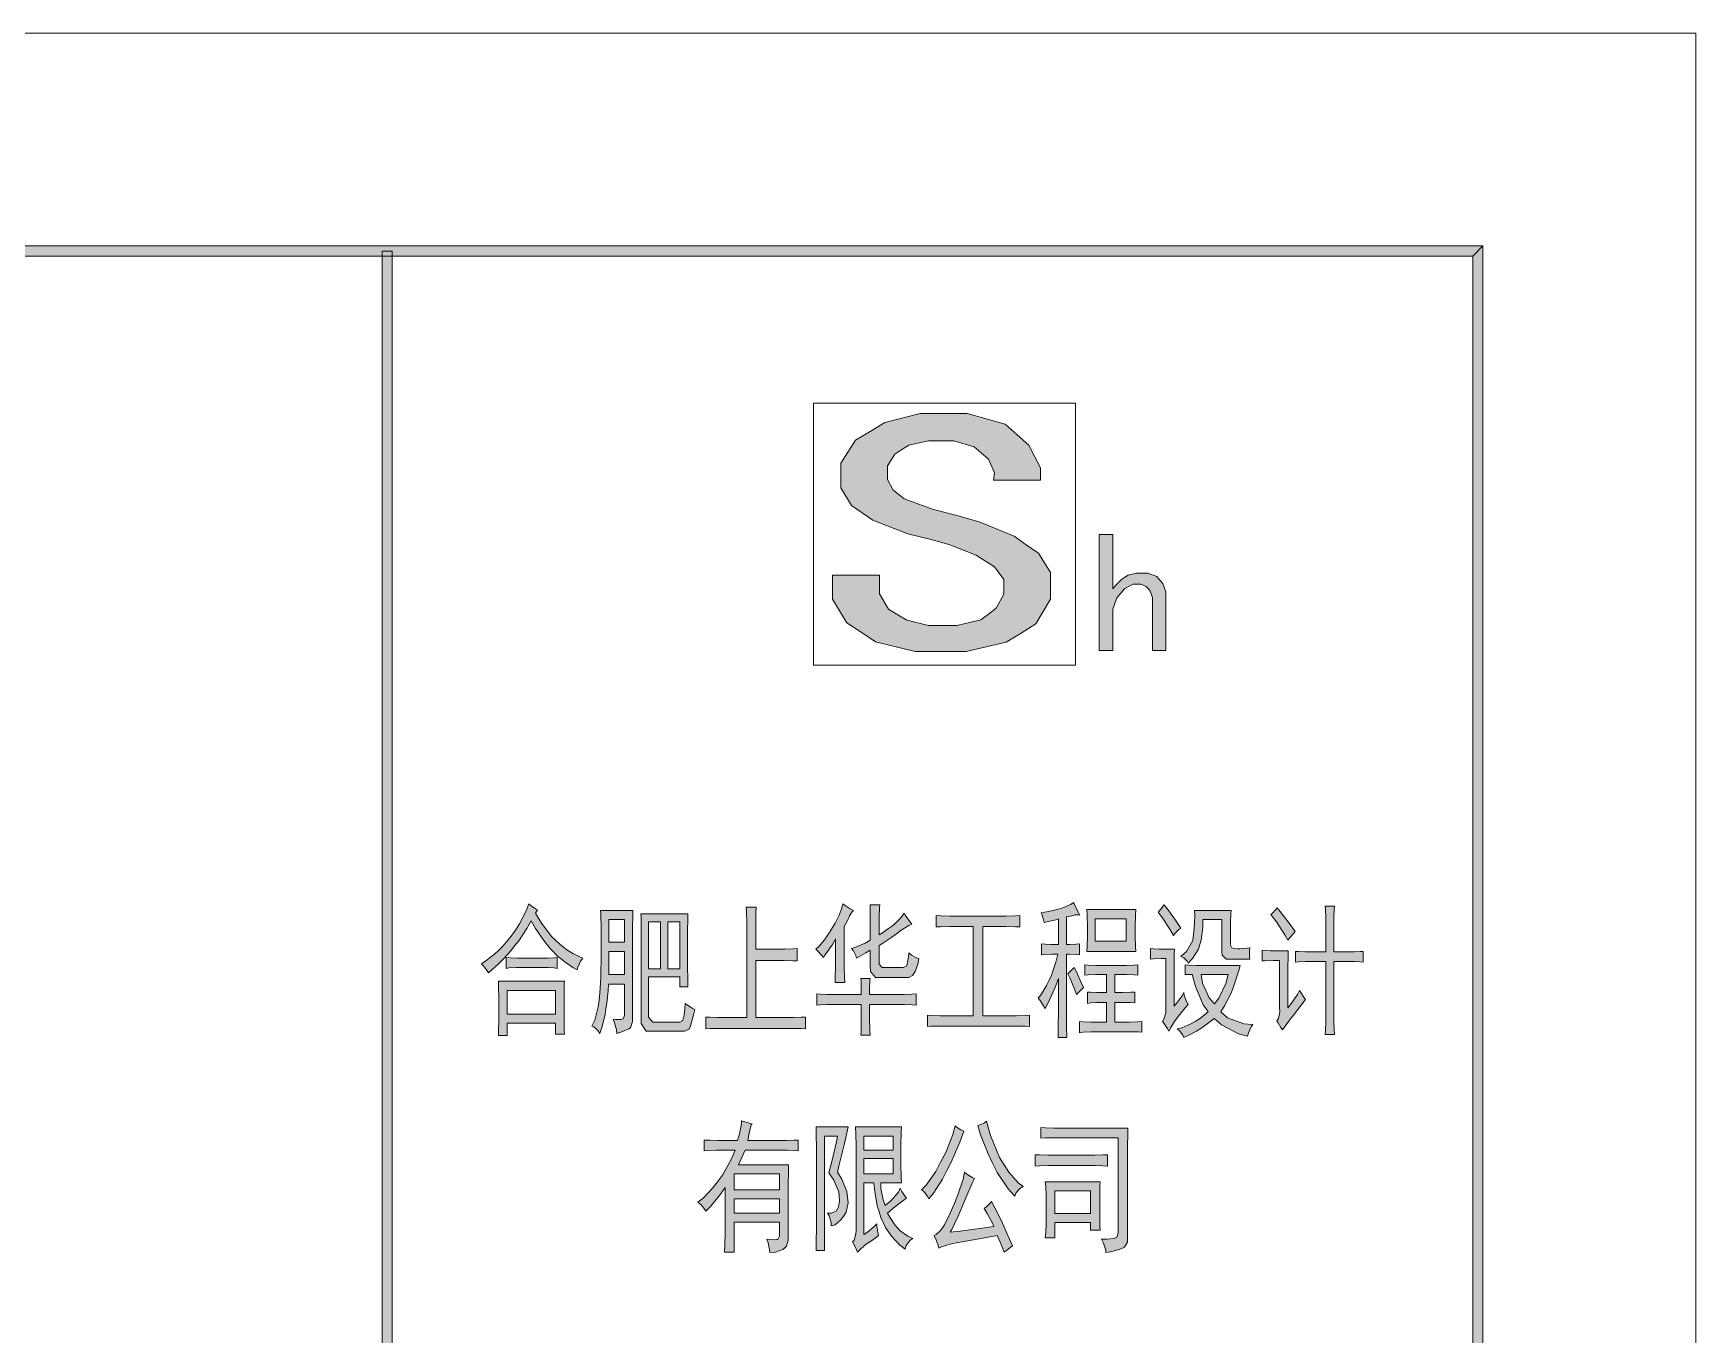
# Model space of a CAD drawing. Header units: millimetres. Extents: x 805 to 6044844, y 120 to 7887884.
# Drawn here: x 6033402 to 6044844, y 7878922 to 7887884 of the extents above; entities that cross this region are included whole.
import ezdxf

# ---------------------------------------------------------------- set-up
doc = ezdxf.new("R2010")
doc.units = ezdxf.units.MM

msp = doc.modelspace()

# ---------------------------------------------------------------- hatches: boundary and pattern name
h = msp.add_hatch(color=0)
h.dxf.hatch_style = 2
h.paths.add_polyline_path([(6043379, 7886420), (6043309, 7886350), (5922490, 7886350), (5922420, 7886420)])
h = msp.add_hatch(color=0)
h.dxf.hatch_style = 2
h.paths.add_polyline_path([(6043379, 7800257), (6043309, 7800327), (6043309, 7886350), (6043379, 7886420)])
h = msp.add_hatch(color=0)
h.dxf.hatch_style = 2
h.paths.add_polyline_path([(6035873, 7800292), (6035803, 7800292), (6035803, 7886384), (6035873, 7886384)])
h = msp.add_hatch(color=0)
h.dxf.hatch_style = 2
h.paths.add_polyline_path([(6040404, 7884095), (6040404, 7883988), (6040303, 7883817), (6040201, 7883754), (6040099, 7883691), (6039822, 7883628), (6039646, 7883628), (6039471, 7883628), (6039198, 7883694), (6039099, 7883759), (6039001, 7883824), (6038903, 7883988), (6038903, 7884086), (6038903, 7884152), (6039226, 7884152), (6039226, 7884095), (6039226, 7884025), (6039289, 7883918), (6039352, 7883880), (6039415, 7883843), (6039563, 7883806), (6039646, 7883806), (6039759, 7883806), (6039924, 7883845), (6039976, 7883885), (6040029, 7883925), (6040082, 7884021), (6040082, 7884077), (6040082, 7884123), (6040018, 7884210), (6039955, 7884250), (6039892, 7884290), (6039710, 7884362), (6039590, 7884395), (6039422, 7884437), (6039180, 7884531), (6039106, 7884582), (6039033, 7884633), (6038959, 7884755), (6038959, 7884825), (6038959, 7884924), (6039061, 7885082), (6039162, 7885143), (6039264, 7885204), (6039506, 7885265), (6039646, 7885265), (6039829, 7885265), (6040092, 7885192), (6040173, 7885120), (6040253, 7885048), (6040334, 7884891), (6040334, 7884807), (6040011, 7884807), (6040018, 7884858), (6039976, 7884952), (6039927, 7884994), (6039878, 7885036), (6039738, 7885078), (6039646, 7885078), (6039563, 7885078), (6039429, 7885048), (6039380, 7885017), (6039331, 7884986), (6039282, 7884905), (6039282, 7884853), (6039282, 7884811), (6039321, 7884739), (6039359, 7884708), (6039397, 7884678), (6039597, 7884605), (6039759, 7884563), (6039913, 7884521), (6040152, 7884421), (6040236, 7884362), (6040320, 7884304), (6040404, 7884171)])
h = msp.add_hatch(color=0)
h.dxf.hatch_style = 2
h.paths.add_polyline_path([(6041198, 7883633), (6041104, 7883633), (6041104, 7883970), (6041104, 7883998), (6041090, 7884042), (6041077, 7884058), (6041062, 7884075), (6041025, 7884091), (6041001, 7884091), (6040971, 7884091), (6040914, 7884060), (6040887, 7884028), (6040860, 7883997), (6040833, 7883918), (6040833, 7883872), (6040833, 7883633), (6040739, 7883633), (6040739, 7884433), (6040833, 7884433), (6040833, 7884058), (6040852, 7884084), (6040893, 7884124), (6040915, 7884138), (6040937, 7884152), (6040994, 7884166), (6041029, 7884166), (6041072, 7884166), (6041135, 7884143), (6041156, 7884119), (6041177, 7884096), (6041198, 7884038), (6041198, 7884003)])
h = msp.add_hatch(color=0)
h.dxf.hatch_style = 2
h.paths.add_polyline_path([(6036858, 7881824), (6036901, 7881756), (6036971, 7881662), (6036998, 7881636), (6037026, 7881611), (6037075, 7881572), (6037098, 7881559), (6037120, 7881545), (6037164, 7881524), (6037185, 7881516), (6037169, 7881494), (6037150, 7881453), (6037145, 7881434), (6037115, 7881451), (6037062, 7881488), (6037037, 7881508), (6037013, 7881527), (6036965, 7881577), (6036940, 7881607), (6036915, 7881638), (6036859, 7881720), (6036828, 7881773), (6036799, 7881720), (6036743, 7881634), (6036715, 7881599), (6036688, 7881566), (6036640, 7881512), (6036620, 7881492), (6036601, 7881473), (6036558, 7881434), (6036534, 7881414), (6036531, 7881422), (6036507, 7881453), (6036486, 7881476), (6036517, 7881496), (6036577, 7881543), (6036606, 7881570), (6036634, 7881598), (6036691, 7881666), (6036720, 7881709), (6036748, 7881751), (6036795, 7881841), (6036813, 7881890), (6036829, 7881876), (6036859, 7881855), (6036873, 7881847)])
h = msp.add_hatch(color=0)
h.paths.add_polyline_path([(6037394, 7881095), (6037414, 7881093), (6037443, 7881093), (6037453, 7881095), (6037463, 7881097), (6037472, 7881120), (6037472, 7881142), (6037472, 7881336), (6037362, 7881336), (6037358, 7881290), (6037349, 7881205), (6037343, 7881167), (6037337, 7881129), (6037317, 7881044), (6037302, 7880997), (6037288, 7881017), (6037261, 7881042), (6037247, 7881048), (6037266, 7881089), (6037289, 7881179), (6037296, 7881227), (6037302, 7881276), (6037308, 7881379), (6037309, 7881434), (6037310, 7881488), (6037311, 7881603), (6037311, 7881664), (6037311, 7881724), (6037309, 7881814), (6037307, 7881843), (6037529, 7881843), (6037528, 7881804), (6037526, 7881728), (6037526, 7881691), (6037526, 7881114), (6037526, 7881079), (6037513, 7881036), (6037500, 7881028), (6037486, 7881021), (6037445, 7881005), (6037419, 7880997), (6037415, 7881021), (6037403, 7881069)])
h.paths.add_polyline_path([(6037472, 7881402), (6037472, 7881562), (6037364, 7881562), (6037364, 7881402)])
h.paths.add_polyline_path([(6037472, 7881625), (6037472, 7881781), (6037364, 7881781), (6037364, 7881625)])
h = msp.add_hatch(color=0)
h.paths.add_polyline_path([(6037907, 7881820), (6037906, 7881802), (6037904, 7881683), (6037904, 7881582), (6037904, 7881481), (6037906, 7881348), (6037907, 7881317), (6037853, 7881317), (6037853, 7881387), (6037637, 7881387), (6037637, 7881142), (6037637, 7881108), (6037666, 7881075), (6037694, 7881075), (6037835, 7881075), (6037852, 7881075), (6037872, 7881087), (6037876, 7881099), (6037880, 7881110), (6037886, 7881163), (6037889, 7881204), (6037904, 7881192), (6037937, 7881171), (6037955, 7881161), (6037944, 7881116), (6037928, 7881057), (6037922, 7881042), (6037916, 7881027), (6037884, 7881013), (6037859, 7881013), (6037655, 7881013), (6037621, 7881013), (6037586, 7881065), (6037586, 7881118), (6037586, 7881707), (6037586, 7881740), (6037585, 7881796), (6037583, 7881820)])
h.paths.add_polyline_path([(6037853, 7881442), (6037853, 7881765), (6037769, 7881765), (6037769, 7881442)])
h.paths.add_polyline_path([(6037718, 7881442), (6037718, 7881765), (6037637, 7881765), (6037637, 7881442)])
h = msp.add_hatch(color=0)
h.dxf.hatch_style = 2
h.paths.add_polyline_path([(6038378, 7881867), (6038376, 7881833), (6038375, 7881771), (6038375, 7881742), (6038375, 7881578), (6038546, 7881578), (6038576, 7881578), (6038632, 7881580), (6038660, 7881582), (6038660, 7881496), (6038630, 7881498), (6038570, 7881500), (6038540, 7881500), (6038375, 7881500), (6038375, 7881106), (6038612, 7881106), (6038634, 7881106), (6038687, 7881108), (6038717, 7881110), (6038717, 7881028), (6038688, 7881031), (6038636, 7881032), (6038612, 7881032), (6038138, 7881032), (6038114, 7881032), (6038060, 7881031), (6038030, 7881028), (6038030, 7881110), (6038059, 7881108), (6038112, 7881106), (6038138, 7881106), (6038312, 7881106), (6038312, 7881738), (6038312, 7881767), (6038310, 7881831), (6038309, 7881867)])
h = msp.add_hatch(color=0)
h.dxf.hatch_style = 2
h.paths.add_polyline_path([(6039047, 7881843), (6039036, 7881831), (6039019, 7881806), (6039014, 7881793), (6039008, 7881779), (6038993, 7881750), (6038983, 7881734), (6038983, 7881481), (6038983, 7881450), (6038985, 7881383), (6038987, 7881348), (6038921, 7881348), (6038922, 7881385), (6038923, 7881451), (6038923, 7881481), (6038923, 7881648), (6038917, 7881635), (6038900, 7881604), (6038887, 7881588), (6038876, 7881571), (6038851, 7881537), (6038840, 7881519), (6038826, 7881537), (6038800, 7881566), (6038789, 7881578), (6038810, 7881598), (6038848, 7881642), (6038865, 7881668), (6038883, 7881693), (6038910, 7881737), (6038921, 7881756), (6038931, 7881774), (6038949, 7881811), (6038955, 7881830), (6038962, 7881848), (6038972, 7881878), (6038974, 7881890), (6038989, 7881878), (6039025, 7881855)])
h = msp.add_hatch(color=0)
h.dxf.hatch_style = 2
h.paths.add_polyline_path([(6039229, 7881882), (6039227, 7881859), (6039223, 7881802), (6039223, 7881769), (6039223, 7881676), (6039246, 7881689), (6039289, 7881719), (6039309, 7881734), (6039329, 7881750), (6039374, 7881794), (6039397, 7881824), (6039406, 7881808), (6039432, 7881771), (6039448, 7881750), (6039429, 7881740), (6039376, 7881707), (6039344, 7881683), (6039310, 7881660), (6039250, 7881619), (6039223, 7881602), (6039223, 7881500), (6039223, 7881475), (6039244, 7881450), (6039265, 7881450), (6039370, 7881450), (6039390, 7881450), (6039412, 7881461), (6039416, 7881473), (6039418, 7881485), (6039425, 7881524), (6039427, 7881551), (6039446, 7881537), (6039480, 7881518), (6039497, 7881512), (6039489, 7881475), (6039472, 7881424), (6039463, 7881410), (6039454, 7881397), (6039429, 7881383), (6039412, 7881383), (6039229, 7881383), (6039198, 7881383), (6039165, 7881424), (6039163, 7881465), (6039163, 7881570), (6039132, 7881551), (6039084, 7881524), (6039068, 7881516), (6039063, 7881533), (6039047, 7881566), (6039034, 7881582), (6039063, 7881590), (6039127, 7881619), (6039163, 7881640), (6039163, 7881761), (6039163, 7881799), (6039162, 7881859), (6039161, 7881882)])
h = msp.add_hatch(color=0)
h.dxf.hatch_style = 2
h.paths.add_polyline_path([(6040339, 7881827), (6040364, 7881831), (6040422, 7881844), (6040455, 7881853), (6040487, 7881862), (6040541, 7881884), (6040564, 7881898), (6040574, 7881873), (6040595, 7881830), (6040606, 7881812), (6040595, 7881814), (6040574, 7881813), (6040562, 7881810), (6040551, 7881807), (6040526, 7881802), (6040513, 7881800), (6040513, 7881609), (6040534, 7881609), (6040579, 7881611), (6040603, 7881613), (6040603, 7881539), (6040579, 7881541), (6040534, 7881543), (6040513, 7881543), (6040513, 7881200), (6040513, 7881157), (6040514, 7881042), (6040516, 7880970), (6040456, 7880970), (6040457, 7881042), (6040459, 7881155), (6040459, 7881196), (6040459, 7881376), (6040438, 7881321), (6040391, 7881217), (6040366, 7881169), (6040355, 7881188), (6040332, 7881223), (6040318, 7881239), (6040339, 7881266), (6040376, 7881328), (6040393, 7881364), (6040409, 7881399), (6040439, 7881488), (6040453, 7881543), (6040415, 7881543), (6040360, 7881541), (6040342, 7881539), (6040342, 7881613), (6040368, 7881611), (6040405, 7881609), (6040417, 7881609), (6040459, 7881609), (6040459, 7881785), (6040439, 7881779), (6040390, 7881767), (6040360, 7881761), (6040355, 7881779), (6040345, 7881812)])
h = msp.add_hatch(color=0)
h.paths.add_polyline_path([(6040990, 7881851), (6040988, 7881808), (6040986, 7881730), (6040986, 7881695), (6040986, 7881662), (6040988, 7881596), (6040990, 7881562), (6040654, 7881562), (6040655, 7881599), (6040657, 7881670), (6040657, 7881703), (6040657, 7881736), (6040655, 7881810), (6040654, 7881851)])
h.paths.add_polyline_path([(6040924, 7881633), (6040924, 7881785), (6040711, 7881785), (6040711, 7881633)])
h = msp.add_hatch(color=0)
h.dxf.hatch_style = 2
h.paths.add_polyline_path([(6041182, 7881882), (6041205, 7881857), (6041264, 7881777), (6041299, 7881722), (6041286, 7881713), (6041262, 7881687), (6041250, 7881672), (6041225, 7881716), (6041171, 7881796), (6041143, 7881831), (6041152, 7881839), (6041171, 7881865)])
h = msp.add_hatch(color=0)
h.dxf.hatch_style = 2
h.paths.add_polyline_path([(6041637, 7881508), (6041612, 7881508), (6041585, 7881535), (6041583, 7881562), (6041583, 7881781), (6041451, 7881781), (6041451, 7881726), (6041441, 7881640), (6041432, 7881609), (6041422, 7881578), (6041381, 7881514), (6041350, 7881481), (6041343, 7881494), (6041320, 7881518), (6041301, 7881527), (6041339, 7881561), (6041382, 7881636), (6041387, 7881679), (6041392, 7881722), (6041396, 7881804), (6041394, 7881843), (6041646, 7881843), (6041645, 7881820), (6041643, 7881761), (6041643, 7881726), (6041643, 7881621), (6041643, 7881605), (6041651, 7881587), (6041660, 7881584), (6041668, 7881581), (6041691, 7881579), (6041706, 7881580), (6041721, 7881581), (6041756, 7881584), (6041775, 7881586), (6041772, 7881566), (6041772, 7881527), (6041775, 7881508)])
h = msp.add_hatch(color=0)
h.dxf.hatch_style = 2
h.paths.add_polyline_path([(6041964, 7881862), (6041984, 7881837), (6042045, 7881756), (6042087, 7881699), (6042074, 7881683), (6042048, 7881654), (6042036, 7881640), (6042017, 7881677), (6041958, 7881765), (6041919, 7881816), (6041930, 7881825), (6041952, 7881849)])
h = msp.add_hatch(color=0)
h.dxf.hatch_style = 2
h.paths.add_polyline_path([(6042297, 7881559), (6042297, 7881753), (6042297, 7881793), (6042295, 7881853), (6042294, 7881874), (6042357, 7881874), (6042355, 7881849), (6042354, 7881804), (6042354, 7881785), (6042354, 7881559), (6042477, 7881559), (6042495, 7881559), (6042534, 7881561), (6042555, 7881562), (6042555, 7881488), (6042533, 7881490), (6042495, 7881492), (6042480, 7881492), (6042354, 7881492), (6042354, 7881102), (6042354, 7881079), (6042355, 7881022), (6042357, 7880989), (6042294, 7880989), (6042295, 7881022), (6042297, 7881077), (6042297, 7881099), (6042297, 7881492), (6042180, 7881492), (6042157, 7881492), (6042112, 7881490), (6042090, 7881488), (6042090, 7881562), (6042112, 7881561), (6042155, 7881559), (6042174, 7881559)])
h = msp.add_hatch(color=0)
h.dxf.hatch_style = 2
h.paths.add_polyline_path([(6040060, 7881804), (6040096, 7881804), (6040162, 7881806), (6040192, 7881808), (6040192, 7881730), (6040162, 7881732), (6040096, 7881734), (6040060, 7881734), (6039937, 7881734), (6039937, 7881118), (6040132, 7881118), (6040166, 7881118), (6040230, 7881120), (6040258, 7881122), (6040258, 7881044), (6040230, 7881046), (6040168, 7881048), (6040135, 7881048), (6039670, 7881048), (6039637, 7881048), (6039580, 7881046), (6039556, 7881044), (6039556, 7881122), (6039582, 7881120), (6039640, 7881118), (6039673, 7881118), (6039871, 7881118), (6039871, 7881734), (6039751, 7881734), (6039712, 7881734), (6039645, 7881732), (6039616, 7881730), (6039616, 7881808), (6039645, 7881806), (6039712, 7881804), (6039751, 7881804)])
h = msp.add_hatch(color=0)
h.dxf.hatch_style = 2
h.paths.add_polyline_path([(6036924, 7881516), (6036948, 7881516), (6036990, 7881518), (6037007, 7881519), (6037007, 7881445), (6036988, 7881448), (6036947, 7881450), (6036926, 7881450), (6036758, 7881450), (6036727, 7881450), (6036676, 7881448), (6036657, 7881445), (6036657, 7881519), (6036685, 7881518), (6036736, 7881516), (6036758, 7881516)])
h = msp.add_hatch(color=0)
h.dxf.hatch_style = 2
h.paths.add_polyline_path([(6041256, 7881578), (6041255, 7881543), (6041254, 7881465), (6041254, 7881422), (6041254, 7881185), (6041273, 7881208), (6041306, 7881254), (6041320, 7881278), (6041324, 7881259), (6041339, 7881217), (6041350, 7881196), (6041330, 7881173), (6041294, 7881128), (6041277, 7881106), (6041261, 7881085), (6041231, 7881038), (6041218, 7881013), (6041207, 7881034), (6041184, 7881068), (6041173, 7881079), (6041184, 7881095), (6041197, 7881139), (6041197, 7881169), (6041197, 7881512), (6041165, 7881512), (6041112, 7881510), (6041092, 7881508), (6041092, 7881582), (6041111, 7881580), (6041152, 7881578), (6041173, 7881578)])
h = msp.add_hatch(color=0)
h.dxf.hatch_style = 2
h.paths.add_polyline_path([(6042039, 7881566), (6042038, 7881529), (6042036, 7881451), (6042036, 7881410), (6042036, 7881173), (6042061, 7881206), (6042102, 7881266), (6042117, 7881293), (6042126, 7881278), (6042147, 7881247), (6042159, 7881231), (6042075, 7881122), (6042055, 7881097), (6042018, 7881046), (6042000, 7881021), (6041989, 7881038), (6041970, 7881069), (6041961, 7881083), (6041972, 7881099), (6041981, 7881145), (6041979, 7881176), (6041979, 7881500), (6041938, 7881500), (6041879, 7881498), (6041859, 7881496), (6041859, 7881570), (6041883, 7881568), (6041916, 7881566), (6041925, 7881566)])
h = msp.add_hatch(color=0)
h.dxf.hatch_style = 2
h.paths.add_polyline_path([(6039100, 7881266), (6039100, 7881299), (6039099, 7881354), (6039098, 7881376), (6039161, 7881376), (6039159, 7881358), (6039157, 7881303), (6039157, 7881266), (6039374, 7881266), (6039396, 7881266), (6039448, 7881268), (6039478, 7881270), (6039478, 7881192), (6039450, 7881194), (6039399, 7881196), (6039376, 7881196), (6039157, 7881196), (6039157, 7881116), (6039159, 7881011), (6039161, 7880985), (6039098, 7880985), (6039099, 7881013), (6039100, 7881118), (6039100, 7881196), (6038882, 7881196), (6038862, 7881196), (6038819, 7881194), (6038795, 7881192), (6038795, 7881270), (6038819, 7881268), (6038864, 7881266), (6038885, 7881266)])
h = msp.add_hatch(color=0)
h.dxf.hatch_style = 2
h.paths.add_polyline_path([(6040567, 7881450), (6040582, 7881420), (6040613, 7881352), (6040630, 7881313), (6040621, 7881305), (6040597, 7881282), (6040582, 7881266), (6040567, 7881309), (6040537, 7881379), (6040522, 7881407), (6040531, 7881416), (6040553, 7881438)])
h = msp.add_hatch(color=0)
h.dxf.hatch_style = 2
h.paths.add_polyline_path([(6040903, 7881465), (6040927, 7881465), (6040978, 7881467), (6041005, 7881469), (6041005, 7881399), (6040978, 7881401), (6040927, 7881402), (6040903, 7881402), (6040846, 7881402), (6040846, 7881278), (6040878, 7881278), (6040901, 7881278), (6040954, 7881280), (6040984, 7881282), (6040984, 7881208), (6040954, 7881210), (6040906, 7881211), (6040888, 7881211), (6040846, 7881211), (6040846, 7881075), (6040918, 7881075), (6040945, 7881075), (6041001, 7881077), (6041031, 7881079), (6041031, 7881005), (6041008, 7881007), (6040950, 7881009), (6040918, 7881009), (6040717, 7881009), (6040684, 7881009), (6040627, 7881005), (6040603, 7881001), (6040603, 7881079), (6040627, 7881077), (6040684, 7881075), (6040717, 7881075), (6040789, 7881075), (6040789, 7881211), (6040746, 7881211), (6040723, 7881211), (6040678, 7881208), (6040657, 7881204), (6040657, 7881282), (6040678, 7881280), (6040723, 7881278), (6040746, 7881278), (6040789, 7881278), (6040789, 7881402), (6040741, 7881402), (6040714, 7881402), (6040663, 7881401), (6040639, 7881399), (6040639, 7881469), (6040663, 7881467), (6040714, 7881465), (6040741, 7881465)])
h = msp.add_hatch(color=0)
h.paths.add_polyline_path([(6041331, 7881469), (6041356, 7881467), (6041409, 7881465), (6041439, 7881465), (6041709, 7881465), (6041700, 7881430), (6041675, 7881353), (6041660, 7881311), (6041644, 7881269), (6041601, 7881186), (6041575, 7881145), (6041622, 7881105), (6041733, 7881062), (6041796, 7881059), (6041784, 7881042), (6041766, 7881001), (6041760, 7880978), (6041696, 7880995), (6041580, 7881056), (6041529, 7881099), (6041510, 7881083), (6041463, 7881049), (6041437, 7881031), (6041409, 7881012), (6041351, 7880982), (6041320, 7880970), (6041313, 7880985), (6041291, 7881015), (6041275, 7881028), (6041307, 7881036), (6041370, 7881062), (6041399, 7881079), (6041428, 7881097), (6041473, 7881132), (6041488, 7881149), (6041454, 7881194), (6041400, 7881321), (6041379, 7881402), (6041331, 7881402)])
h.paths.add_polyline_path([(6041532, 7881200), (6041562, 7881239), (6041609, 7881340), (6041626, 7881402), (6041439, 7881402), (6041450, 7881342), (6041496, 7881241)])
h = msp.add_hatch(color=0)
h.paths.add_polyline_path([(6037058, 7881356), (6037057, 7881336), (6037056, 7881247), (6037056, 7881176), (6037056, 7881106), (6037057, 7881015), (6037058, 7880993), (6036996, 7880993), (6036996, 7881068), (6036663, 7881068), (6036663, 7880982), (6036603, 7880982), (6036604, 7881005), (6036606, 7881095), (6036606, 7881161), (6036606, 7881229), (6036604, 7881327), (6036603, 7881356)])
h.paths.add_polyline_path([(6036996, 7881130), (6036996, 7881293), (6036663, 7881293), (6036663, 7881130)])
h = msp.add_hatch(color=0)
h.paths.add_polyline_path([(6037977, 7879834), (6038012, 7879862), (6038079, 7879933), (6038112, 7879976), (6038145, 7880020), (6038205, 7880129), (6038232, 7880193), (6038124, 7880193), (6038103, 7880193), (6038051, 7880191), (6038019, 7880189), (6038019, 7880263), (6038058, 7880261), (6038117, 7880259), (6038136, 7880259), (6038250, 7880259), (6038262, 7880306), (6038276, 7880374), (6038277, 7880396), (6038299, 7880388), (6038335, 7880376), (6038349, 7880373), (6038344, 7880367), (6038329, 7880310), (6038319, 7880259), (6038562, 7880259), (6038587, 7880259), (6038640, 7880261), (6038667, 7880263), (6038667, 7880189), (6038640, 7880191), (6038592, 7880193), (6038571, 7880193), (6038301, 7880193), (6038291, 7880168), (6038268, 7880117), (6038256, 7880092), (6038601, 7880092), (6038599, 7880043), (6038598, 7879955), (6038598, 7879916), (6038598, 7879600), (6038598, 7879573), (6038586, 7879533), (6038574, 7879521), (6038562, 7879508), (6038511, 7879491), (6038472, 7879488), (6038470, 7879509), (6038460, 7879556), (6038451, 7879581), (6038473, 7879577), (6038506, 7879575), (6038517, 7879577), (6038527, 7879579), (6038538, 7879600), (6038538, 7879620), (6038538, 7879698), (6038226, 7879698), (6038226, 7879491), (6038160, 7879491), (6038161, 7879540), (6038163, 7879624), (6038163, 7879659), (6038163, 7879936), (6038132, 7879889), (6038066, 7879807), (6038031, 7879772), (6038025, 7879785), (6037998, 7879817)])
h.paths.add_polyline_path([(6038538, 7879920), (6038538, 7880029), (6038226, 7880029), (6038226, 7879920)])
h.paths.add_polyline_path([(6038538, 7879760), (6038538, 7879858), (6038226, 7879858), (6038226, 7879760)])
h = msp.add_hatch(color=0)
h.dxf.hatch_style = 2
h.paths.add_polyline_path([(6039011, 7880353), (6038985, 7880238), (6038947, 7880082), (6038937, 7880041), (6038967, 7879994), (6039001, 7879908), (6039005, 7879870), (6039010, 7879831), (6038997, 7879766), (6038980, 7879741), (6038963, 7879716), (6038920, 7879680), (6038894, 7879671), (6038893, 7879696), (6038880, 7879741), (6038868, 7879760), (6038894, 7879760), (6038929, 7879774), (6038937, 7879788), (6038944, 7879802), (6038950, 7879845), (6038949, 7879876), (6038947, 7879906), (6038911, 7879987), (6038877, 7880037), (6038901, 7880125), (6038930, 7880251), (6038937, 7880290), (6038847, 7880290), (6038847, 7879503), (6038790, 7879503), (6038791, 7879558), (6038792, 7879665), (6038792, 7879717), (6038792, 7880173), (6038792, 7880209), (6038791, 7880298), (6038790, 7880353)])
h = msp.add_hatch(color=0)
h.paths.add_polyline_path([(6039377, 7880353), (6039376, 7880318), (6039374, 7880220), (6039374, 7880158), (6039374, 7880098), (6039376, 7880002), (6039377, 7879967), (6039236, 7879967), (6039236, 7879930), (6039251, 7879852), (6039266, 7879811), (6039305, 7879844), (6039356, 7879905), (6039368, 7879932), (6039381, 7879908), (6039403, 7879873), (6039413, 7879862), (6039387, 7879844), (6039321, 7879793), (6039281, 7879760), (6039298, 7879731), (6039332, 7879680), (6039351, 7879659), (6039368, 7879637), (6039421, 7879600), (6039455, 7879585), (6039438, 7879573), (6039410, 7879536), (6039402, 7879511), (6039366, 7879540), (6039309, 7879600), (6039289, 7879630), (6039268, 7879660), (6039236, 7879730), (6039223, 7879770), (6039210, 7879810), (6039193, 7879908), (6039188, 7879967), (6039119, 7879967), (6039119, 7879612), (6039143, 7879628), (6039187, 7879665), (6039207, 7879686), (6039208, 7879669), (6039214, 7879628), (6039219, 7879605), (6039205, 7879595), (6039170, 7879569), (6039148, 7879554), (6039126, 7879538), (6039090, 7879507), (6039075, 7879491), (6039069, 7879507), (6039052, 7879542), (6039041, 7879562), (6039051, 7879573), (6039062, 7879608), (6039066, 7879632), (6039066, 7880181), (6039066, 7880220), (6039064, 7880306), (6039062, 7880353)])
h.paths.add_polyline_path([(6039321, 7880029), (6039321, 7880135), (6039119, 7880135), (6039119, 7880029)])
h.paths.add_polyline_path([(6039321, 7880193), (6039321, 7880290), (6039119, 7880290), (6039119, 7880193)])
h = msp.add_hatch(color=0)
h.dxf.hatch_style = 2
h.paths.add_polyline_path([(6039806, 7880325), (6039778, 7880248), (6039719, 7880111), (6039689, 7880053), (6039659, 7879994), (6039598, 7879897), (6039566, 7879858), (6039555, 7879879), (6039529, 7879910), (6039515, 7879920), (6039547, 7879951), (6039613, 7880047), (6039647, 7880111), (6039682, 7880176), (6039731, 7880300), (6039746, 7880361), (6039757, 7880351), (6039787, 7880333)])
h = msp.add_hatch(color=0)
h.dxf.hatch_style = 2
h.paths.add_polyline_path([(6039962, 7880392), (6039991, 7880293), (6040051, 7880142), (6040084, 7880092), (6040116, 7880041), (6040181, 7879967), (6040214, 7879944), (6040193, 7879930), (6040165, 7879897), (6040157, 7879877), (6040112, 7879926), (6040035, 7880039), (6040004, 7880103), (6039973, 7880168), (6039922, 7880298), (6039902, 7880364), (6039918, 7880368), (6039948, 7880382)])
h = msp.add_hatch(color=0)
h.dxf.hatch_style = 2
h.paths.add_polyline_path([(6040936, 7880345), (6040935, 7880302), (6040934, 7880226), (6040934, 7880193), (6040934, 7879585), (6040932, 7879559), (6040912, 7879526), (6040893, 7879517), (6040874, 7879508), (6040819, 7879493), (6040784, 7879488), (6040784, 7879505), (6040768, 7879552), (6040754, 7879581), (6040793, 7879581), (6040841, 7879585), (6040850, 7879589), (6040859, 7879593), (6040868, 7879622), (6040868, 7879647), (6040868, 7880279), (6040454, 7880279), (6040427, 7880279), (6040369, 7880277), (6040337, 7880275), (6040337, 7880349), (6040369, 7880347), (6040426, 7880345), (6040451, 7880345)])
h = msp.add_hatch(color=0)
h.dxf.hatch_style = 2
h.paths.add_polyline_path([(6040691, 7880158), (6040710, 7880158), (6040763, 7880160), (6040796, 7880162), (6040796, 7880084), (6040764, 7880086), (6040713, 7880088), (6040694, 7880088), (6040415, 7880088), (6040386, 7880088), (6040328, 7880086), (6040298, 7880084), (6040298, 7880162), (6040328, 7880160), (6040386, 7880158), (6040415, 7880158)])
h = msp.add_hatch(color=0)
h.dxf.hatch_style = 2
h.paths.add_polyline_path([(6040013, 7879667), (6040001, 7879694), (6039968, 7879756), (6039947, 7879791), (6039962, 7879803), (6039988, 7879827), (6039998, 7879839), (6040020, 7879796), (6040063, 7879711), (6040082, 7879669), (6040101, 7879627), (6040131, 7879559), (6040142, 7879534), (6040126, 7879522), (6040097, 7879501), (6040085, 7879491), (6040076, 7879515), (6040052, 7879571), (6040037, 7879605), (6039937, 7879587), (6039795, 7879562), (6039754, 7879554), (6039712, 7879546), (6039653, 7879528), (6039635, 7879519), (6039631, 7879538), (6039614, 7879581), (6039602, 7879605), (6039617, 7879612), (6039646, 7879639), (6039659, 7879659), (6039673, 7879679), (6039712, 7879760), (6039739, 7879822), (6039765, 7879885), (6039802, 7879994), (6039812, 7880041), (6039835, 7880024), (6039869, 7880002), (6039881, 7879998), (6039865, 7879965), (6039820, 7879865), (6039793, 7879799), (6039765, 7879733), (6039725, 7879647), (6039713, 7879628), (6039782, 7879636), (6039932, 7879655)])
h = msp.add_hatch(color=0)
h.paths.add_polyline_path([(6040745, 7879975), (6040743, 7879947), (6040742, 7879889), (6040742, 7879858), (6040742, 7879772), (6040742, 7879741), (6040743, 7879676), (6040745, 7879643), (6040679, 7879643), (6040679, 7879694), (6040433, 7879694), (6040433, 7879589), (6040367, 7879589), (6040370, 7879624), (6040373, 7879686), (6040373, 7879714), (6040373, 7879858), (6040373, 7879883), (6040370, 7879942), (6040367, 7879975)])
h.paths.add_polyline_path([(6040679, 7879756), (6040679, 7879913), (6040433, 7879913), (6040433, 7879756)])

# ---------------------------------------------------------------- linework, layer by layer
at = {"color": 0, "lineweight": 0}
for points in [[(5918705, 7798792), (5918705, 7887884), (6044844, 7887884), (6044844, 7798792)], [(6043379, 7886420), (6043309, 7886350), (5922490, 7886350), (5922420, 7886420)], [(6043379, 7800257), (6043309, 7800327), (6043309, 7886350), (6043379, 7886420)], [(6035873, 7800292), (6035803, 7800292), (6035803, 7886384), (6035873, 7886384)], [(6038772, 7885336), (6040576, 7885336), (6040576, 7883532), (6038772, 7883532)], [(6040404, 7884095), (6040404, 7883988), (6040303, 7883817), (6040201, 7883754), (6040099, 7883691), (6039822, 7883628), (6039646, 7883628), (6039471, 7883628), (6039198, 7883694), (6039099, 7883759), (6039001, 7883824), (6038903, 7883988), (6038903, 7884086), (6038903, 7884152), (6039226, 7884152), (6039226, 7884095), (6039226, 7884025), (6039289, 7883918), (6039352, 7883880), (6039415, 7883843), (6039563, 7883806), (6039646, 7883806), (6039759, 7883806), (6039924, 7883845), (6039976, 7883885), (6040029, 7883925), (6040082, 7884021), (6040082, 7884077), (6040082, 7884123), (6040018, 7884210), (6039955, 7884250), (6039892, 7884290), (6039710, 7884362), (6039590, 7884395), (6039422, 7884437), (6039180, 7884531), (6039106, 7884582), (6039033, 7884633), (6038959, 7884755), (6038959, 7884825), (6038959, 7884924), (6039061, 7885082), (6039162, 7885143), (6039264, 7885204), (6039506, 7885265), (6039646, 7885265), (6039829, 7885265), (6040092, 7885192), (6040173, 7885120), (6040253, 7885048), (6040334, 7884891), (6040334, 7884807), (6040011, 7884807), (6040018, 7884858), (6039976, 7884952), (6039927, 7884994), (6039878, 7885036), (6039738, 7885078), (6039646, 7885078), (6039563, 7885078), (6039429, 7885048), (6039380, 7885017), (6039331, 7884986), (6039282, 7884905), (6039282, 7884853), (6039282, 7884811), (6039321, 7884739), (6039359, 7884708), (6039397, 7884678), (6039597, 7884605), (6039759, 7884563), (6039913, 7884521), (6040152, 7884421), (6040236, 7884362), (6040320, 7884304), (6040404, 7884171)], [(6041198, 7883633), (6041104, 7883633), (6041104, 7883970), (6041104, 7883998), (6041090, 7884042), (6041077, 7884058), (6041062, 7884075), (6041025, 7884091), (6041001, 7884091), (6040971, 7884091), (6040914, 7884060), (6040887, 7884028), (6040860, 7883997), (6040833, 7883918), (6040833, 7883872), (6040833, 7883633), (6040739, 7883633), (6040739, 7884433), (6040833, 7884433), (6040833, 7884058), (6040852, 7884084), (6040893, 7884124), (6040915, 7884138), (6040937, 7884152), (6040994, 7884166), (6041029, 7884166), (6041072, 7884166), (6041135, 7884143), (6041156, 7884119), (6041177, 7884096), (6041198, 7884038), (6041198, 7884003)], [(6036858, 7881824), (6036901, 7881756), (6036971, 7881662), (6036998, 7881636), (6037026, 7881611), (6037075, 7881572), (6037098, 7881559), (6037120, 7881545), (6037164, 7881524), (6037185, 7881516), (6037169, 7881494), (6037150, 7881453), (6037145, 7881434), (6037115, 7881451), (6037062, 7881488), (6037037, 7881508), (6037013, 7881527), (6036965, 7881577), (6036940, 7881607), (6036915, 7881638), (6036859, 7881720), (6036828, 7881773), (6036799, 7881720), (6036743, 7881634), (6036715, 7881599), (6036688, 7881566), (6036640, 7881512), (6036620, 7881492), (6036601, 7881473), (6036558, 7881434), (6036534, 7881414), (6036531, 7881422), (6036507, 7881453), (6036486, 7881476), (6036517, 7881496), (6036577, 7881543), (6036606, 7881570), (6036634, 7881598), (6036691, 7881666), (6036720, 7881709), (6036748, 7881751), (6036795, 7881841), (6036813, 7881890), (6036829, 7881876), (6036859, 7881855), (6036873, 7881847)], [(6037394, 7881095), (6037414, 7881093), (6037443, 7881093), (6037453, 7881095), (6037463, 7881097), (6037472, 7881120), (6037472, 7881142), (6037472, 7881336), (6037362, 7881336), (6037358, 7881290), (6037349, 7881205), (6037343, 7881167), (6037337, 7881129), (6037317, 7881044), (6037302, 7880997), (6037288, 7881017), (6037261, 7881042), (6037247, 7881048), (6037266, 7881089), (6037289, 7881179), (6037296, 7881227), (6037302, 7881276), (6037308, 7881379), (6037309, 7881434), (6037310, 7881488), (6037311, 7881603), (6037311, 7881664), (6037311, 7881724), (6037309, 7881814), (6037307, 7881843), (6037529, 7881843), (6037528, 7881804), (6037526, 7881728), (6037526, 7881691), (6037526, 7881114), (6037526, 7881079), (6037513, 7881036), (6037500, 7881028), (6037486, 7881021), (6037445, 7881005), (6037419, 7880997), (6037415, 7881021), (6037403, 7881069)], [(6037907, 7881820), (6037906, 7881802), (6037904, 7881683), (6037904, 7881582), (6037904, 7881481), (6037906, 7881348), (6037907, 7881317), (6037853, 7881317), (6037853, 7881387), (6037637, 7881387), (6037637, 7881142), (6037637, 7881108), (6037666, 7881075), (6037694, 7881075), (6037835, 7881075), (6037852, 7881075), (6037872, 7881087), (6037876, 7881099), (6037880, 7881110), (6037886, 7881163), (6037889, 7881204), (6037904, 7881192), (6037937, 7881171), (6037955, 7881161), (6037944, 7881116), (6037928, 7881057), (6037922, 7881042), (6037916, 7881027), (6037884, 7881013), (6037859, 7881013), (6037655, 7881013), (6037621, 7881013), (6037586, 7881065), (6037586, 7881118), (6037586, 7881707), (6037586, 7881740), (6037585, 7881796), (6037583, 7881820)], [(6038378, 7881867), (6038376, 7881833), (6038375, 7881771), (6038375, 7881742), (6038375, 7881578), (6038546, 7881578), (6038576, 7881578), (6038632, 7881580), (6038660, 7881582), (6038660, 7881496), (6038630, 7881498), (6038570, 7881500), (6038540, 7881500), (6038375, 7881500), (6038375, 7881106), (6038612, 7881106), (6038634, 7881106), (6038687, 7881108), (6038717, 7881110), (6038717, 7881028), (6038688, 7881031), (6038636, 7881032), (6038612, 7881032), (6038138, 7881032), (6038114, 7881032), (6038060, 7881031), (6038030, 7881028), (6038030, 7881110), (6038059, 7881108), (6038112, 7881106), (6038138, 7881106), (6038312, 7881106), (6038312, 7881738), (6038312, 7881767), (6038310, 7881831), (6038309, 7881867)], [(6039047, 7881843), (6039036, 7881831), (6039019, 7881806), (6039014, 7881793), (6039008, 7881779), (6038993, 7881750), (6038983, 7881734), (6038983, 7881481), (6038983, 7881450), (6038985, 7881383), (6038987, 7881348), (6038921, 7881348), (6038922, 7881385), (6038923, 7881451), (6038923, 7881481), (6038923, 7881648), (6038917, 7881635), (6038900, 7881604), (6038887, 7881588), (6038876, 7881571), (6038851, 7881537), (6038840, 7881519), (6038826, 7881537), (6038800, 7881566), (6038789, 7881578), (6038810, 7881598), (6038848, 7881642), (6038865, 7881668), (6038883, 7881693), (6038910, 7881737), (6038921, 7881756), (6038931, 7881774), (6038949, 7881811), (6038955, 7881830), (6038962, 7881848), (6038972, 7881878), (6038974, 7881890), (6038989, 7881878), (6039025, 7881855)], [(6039229, 7881882), (6039227, 7881859), (6039223, 7881802), (6039223, 7881769), (6039223, 7881676), (6039246, 7881689), (6039289, 7881719), (6039309, 7881734), (6039329, 7881750), (6039374, 7881794), (6039397, 7881824), (6039406, 7881808), (6039432, 7881771), (6039448, 7881750), (6039429, 7881740), (6039376, 7881707), (6039344, 7881683), (6039310, 7881660), (6039250, 7881619), (6039223, 7881602), (6039223, 7881500), (6039223, 7881475), (6039244, 7881450), (6039265, 7881450), (6039370, 7881450), (6039390, 7881450), (6039412, 7881461), (6039416, 7881473), (6039418, 7881485), (6039425, 7881524), (6039427, 7881551), (6039446, 7881537), (6039480, 7881518), (6039497, 7881512), (6039489, 7881475), (6039472, 7881424), (6039463, 7881410), (6039454, 7881397), (6039429, 7881383), (6039412, 7881383), (6039229, 7881383), (6039198, 7881383), (6039165, 7881424), (6039163, 7881465), (6039163, 7881570), (6039132, 7881551), (6039084, 7881524), (6039068, 7881516), (6039063, 7881533), (6039047, 7881566), (6039034, 7881582), (6039063, 7881590), (6039127, 7881619), (6039163, 7881640), (6039163, 7881761), (6039163, 7881799), (6039162, 7881859), (6039161, 7881882)], [(6040339, 7881827), (6040364, 7881831), (6040422, 7881844), (6040455, 7881853), (6040487, 7881862), (6040541, 7881884), (6040564, 7881898), (6040574, 7881873), (6040595, 7881830), (6040606, 7881812), (6040595, 7881814), (6040574, 7881813), (6040562, 7881810), (6040551, 7881807), (6040526, 7881802), (6040513, 7881800), (6040513, 7881609), (6040534, 7881609), (6040579, 7881611), (6040603, 7881613), (6040603, 7881539), (6040579, 7881541), (6040534, 7881543), (6040513, 7881543), (6040513, 7881200), (6040513, 7881157), (6040514, 7881042), (6040516, 7880970), (6040456, 7880970), (6040457, 7881042), (6040459, 7881155), (6040459, 7881196), (6040459, 7881376), (6040438, 7881321), (6040391, 7881217), (6040366, 7881169), (6040355, 7881188), (6040332, 7881223), (6040318, 7881239), (6040339, 7881266), (6040376, 7881328), (6040393, 7881364), (6040409, 7881399), (6040439, 7881488), (6040453, 7881543), (6040415, 7881543), (6040360, 7881541), (6040342, 7881539), (6040342, 7881613), (6040368, 7881611), (6040405, 7881609), (6040417, 7881609), (6040459, 7881609), (6040459, 7881785), (6040439, 7881779), (6040390, 7881767), (6040360, 7881761), (6040355, 7881779), (6040345, 7881812)], [(6040990, 7881851), (6040988, 7881808), (6040986, 7881730), (6040986, 7881695), (6040986, 7881662), (6040988, 7881596), (6040990, 7881562), (6040654, 7881562), (6040655, 7881599), (6040657, 7881670), (6040657, 7881703), (6040657, 7881736), (6040655, 7881810), (6040654, 7881851)], [(6041182, 7881882), (6041205, 7881857), (6041264, 7881777), (6041299, 7881722), (6041286, 7881713), (6041262, 7881687), (6041250, 7881672), (6041225, 7881716), (6041171, 7881796), (6041143, 7881831), (6041152, 7881839), (6041171, 7881865)], [(6041637, 7881508), (6041612, 7881508), (6041585, 7881535), (6041583, 7881562), (6041583, 7881781), (6041451, 7881781), (6041451, 7881726), (6041441, 7881640), (6041432, 7881609), (6041422, 7881578), (6041381, 7881514), (6041350, 7881481), (6041343, 7881494), (6041320, 7881518), (6041301, 7881527), (6041339, 7881561), (6041382, 7881636), (6041387, 7881679), (6041392, 7881722), (6041396, 7881804), (6041394, 7881843), (6041646, 7881843), (6041645, 7881820), (6041643, 7881761), (6041643, 7881726), (6041643, 7881621), (6041643, 7881605), (6041651, 7881587), (6041660, 7881584), (6041668, 7881581), (6041691, 7881579), (6041706, 7881580), (6041721, 7881581), (6041756, 7881584), (6041775, 7881586), (6041772, 7881566), (6041772, 7881527), (6041775, 7881508)], [(6041964, 7881862), (6041984, 7881837), (6042045, 7881756), (6042087, 7881699), (6042074, 7881683), (6042048, 7881654), (6042036, 7881640), (6042017, 7881677), (6041958, 7881765), (6041919, 7881816), (6041930, 7881825), (6041952, 7881849)], [(6042297, 7881559), (6042297, 7881753), (6042297, 7881793), (6042295, 7881853), (6042294, 7881874), (6042357, 7881874), (6042355, 7881849), (6042354, 7881804), (6042354, 7881785), (6042354, 7881559), (6042477, 7881559), (6042495, 7881559), (6042534, 7881561), (6042555, 7881562), (6042555, 7881488), (6042533, 7881490), (6042495, 7881492), (6042480, 7881492), (6042354, 7881492), (6042354, 7881102), (6042354, 7881079), (6042355, 7881022), (6042357, 7880989), (6042294, 7880989), (6042295, 7881022), (6042297, 7881077), (6042297, 7881099), (6042297, 7881492), (6042180, 7881492), (6042157, 7881492), (6042112, 7881490), (6042090, 7881488), (6042090, 7881562), (6042112, 7881561), (6042155, 7881559), (6042174, 7881559)], [(6037472, 7881625), (6037472, 7881781), (6037364, 7881781), (6037364, 7881625)], [(6037718, 7881442), (6037718, 7881765), (6037637, 7881765), (6037637, 7881442)], [(6037853, 7881442), (6037853, 7881765), (6037769, 7881765), (6037769, 7881442)], [(6040060, 7881804), (6040096, 7881804), (6040162, 7881806), (6040192, 7881808), (6040192, 7881730), (6040162, 7881732), (6040096, 7881734), (6040060, 7881734), (6039937, 7881734), (6039937, 7881118), (6040132, 7881118), (6040166, 7881118), (6040230, 7881120), (6040258, 7881122), (6040258, 7881044), (6040230, 7881046), (6040168, 7881048), (6040135, 7881048), (6039670, 7881048), (6039637, 7881048), (6039580, 7881046), (6039556, 7881044), (6039556, 7881122), (6039582, 7881120), (6039640, 7881118), (6039673, 7881118), (6039871, 7881118), (6039871, 7881734), (6039751, 7881734), (6039712, 7881734), (6039645, 7881732), (6039616, 7881730), (6039616, 7881808), (6039645, 7881806), (6039712, 7881804), (6039751, 7881804)], [(6040924, 7881633), (6040924, 7881785), (6040711, 7881785), (6040711, 7881633)], [(6036924, 7881516), (6036948, 7881516), (6036990, 7881518), (6037007, 7881519), (6037007, 7881445), (6036988, 7881448), (6036947, 7881450), (6036926, 7881450), (6036758, 7881450), (6036727, 7881450), (6036676, 7881448), (6036657, 7881445), (6036657, 7881519), (6036685, 7881518), (6036736, 7881516), (6036758, 7881516)], [(6037472, 7881402), (6037472, 7881562), (6037364, 7881562), (6037364, 7881402)], [(6041256, 7881578), (6041255, 7881543), (6041254, 7881465), (6041254, 7881422), (6041254, 7881185), (6041273, 7881208), (6041306, 7881254), (6041320, 7881278), (6041324, 7881259), (6041339, 7881217), (6041350, 7881196), (6041330, 7881173), (6041294, 7881128), (6041277, 7881106), (6041261, 7881085), (6041231, 7881038), (6041218, 7881013), (6041207, 7881034), (6041184, 7881068), (6041173, 7881079), (6041184, 7881095), (6041197, 7881139), (6041197, 7881169), (6041197, 7881512), (6041165, 7881512), (6041112, 7881510), (6041092, 7881508), (6041092, 7881582), (6041111, 7881580), (6041152, 7881578), (6041173, 7881578)], [(6042039, 7881566), (6042038, 7881529), (6042036, 7881451), (6042036, 7881410), (6042036, 7881173), (6042061, 7881206), (6042102, 7881266), (6042117, 7881293), (6042126, 7881278), (6042147, 7881247), (6042159, 7881231), (6042075, 7881122), (6042055, 7881097), (6042018, 7881046), (6042000, 7881021), (6041989, 7881038), (6041970, 7881069), (6041961, 7881083), (6041972, 7881099), (6041981, 7881145), (6041979, 7881176), (6041979, 7881500), (6041938, 7881500), (6041879, 7881498), (6041859, 7881496), (6041859, 7881570), (6041883, 7881568), (6041916, 7881566), (6041925, 7881566)], [(6039100, 7881266), (6039100, 7881299), (6039099, 7881354), (6039098, 7881376), (6039161, 7881376), (6039159, 7881358), (6039157, 7881303), (6039157, 7881266), (6039374, 7881266), (6039396, 7881266), (6039448, 7881268), (6039478, 7881270), (6039478, 7881192), (6039450, 7881194), (6039399, 7881196), (6039376, 7881196), (6039157, 7881196), (6039157, 7881116), (6039159, 7881011), (6039161, 7880985), (6039098, 7880985), (6039099, 7881013), (6039100, 7881118), (6039100, 7881196), (6038882, 7881196), (6038862, 7881196), (6038819, 7881194), (6038795, 7881192), (6038795, 7881270), (6038819, 7881268), (6038864, 7881266), (6038885, 7881266)], [(6040567, 7881450), (6040582, 7881420), (6040613, 7881352), (6040630, 7881313), (6040621, 7881305), (6040597, 7881282), (6040582, 7881266), (6040567, 7881309), (6040537, 7881379), (6040522, 7881407), (6040531, 7881416), (6040553, 7881438)], [(6040903, 7881465), (6040927, 7881465), (6040978, 7881467), (6041005, 7881469), (6041005, 7881399), (6040978, 7881401), (6040927, 7881402), (6040903, 7881402), (6040846, 7881402), (6040846, 7881278), (6040878, 7881278), (6040901, 7881278), (6040954, 7881280), (6040984, 7881282), (6040984, 7881208), (6040954, 7881210), (6040906, 7881211), (6040888, 7881211), (6040846, 7881211), (6040846, 7881075), (6040918, 7881075), (6040945, 7881075), (6041001, 7881077), (6041031, 7881079), (6041031, 7881005), (6041008, 7881007), (6040950, 7881009), (6040918, 7881009), (6040717, 7881009), (6040684, 7881009), (6040627, 7881005), (6040603, 7881001), (6040603, 7881079), (6040627, 7881077), (6040684, 7881075), (6040717, 7881075), (6040789, 7881075), (6040789, 7881211), (6040746, 7881211), (6040723, 7881211), (6040678, 7881208), (6040657, 7881204), (6040657, 7881282), (6040678, 7881280), (6040723, 7881278), (6040746, 7881278), (6040789, 7881278), (6040789, 7881402), (6040741, 7881402), (6040714, 7881402), (6040663, 7881401), (6040639, 7881399), (6040639, 7881469), (6040663, 7881467), (6040714, 7881465), (6040741, 7881465)], [(6041331, 7881469), (6041356, 7881467), (6041409, 7881465), (6041439, 7881465), (6041709, 7881465), (6041700, 7881430), (6041675, 7881353), (6041660, 7881311), (6041644, 7881269), (6041601, 7881186), (6041575, 7881145), (6041622, 7881105), (6041733, 7881062), (6041796, 7881059), (6041784, 7881042), (6041766, 7881001), (6041760, 7880978), (6041696, 7880995), (6041580, 7881056), (6041529, 7881099), (6041510, 7881083), (6041463, 7881049), (6041437, 7881031), (6041409, 7881012), (6041351, 7880982), (6041320, 7880970), (6041313, 7880985), (6041291, 7881015), (6041275, 7881028), (6041307, 7881036), (6041370, 7881062), (6041399, 7881079), (6041428, 7881097), (6041473, 7881132), (6041488, 7881149), (6041454, 7881194), (6041400, 7881321), (6041379, 7881402), (6041331, 7881402)], [(6041532, 7881200), (6041562, 7881239), (6041609, 7881340), (6041626, 7881402), (6041439, 7881402), (6041450, 7881342), (6041496, 7881241)], [(6037058, 7881356), (6037057, 7881336), (6037056, 7881247), (6037056, 7881176), (6037056, 7881106), (6037057, 7881015), (6037058, 7880993), (6036996, 7880993), (6036996, 7881068), (6036663, 7881068), (6036663, 7880982), (6036603, 7880982), (6036604, 7881005), (6036606, 7881095), (6036606, 7881161), (6036606, 7881229), (6036604, 7881327), (6036603, 7881356)], [(6036996, 7881130), (6036996, 7881293), (6036663, 7881293), (6036663, 7881130)], [(6037977, 7879834), (6038012, 7879862), (6038079, 7879933), (6038112, 7879976), (6038145, 7880020), (6038205, 7880129), (6038232, 7880193), (6038124, 7880193), (6038103, 7880193), (6038051, 7880191), (6038019, 7880189), (6038019, 7880263), (6038058, 7880261), (6038117, 7880259), (6038136, 7880259), (6038250, 7880259), (6038262, 7880306), (6038276, 7880374), (6038277, 7880396), (6038299, 7880388), (6038335, 7880376), (6038349, 7880373), (6038344, 7880367), (6038329, 7880310), (6038319, 7880259), (6038562, 7880259), (6038587, 7880259), (6038640, 7880261), (6038667, 7880263), (6038667, 7880189), (6038640, 7880191), (6038592, 7880193), (6038571, 7880193), (6038301, 7880193), (6038291, 7880168), (6038268, 7880117), (6038256, 7880092), (6038601, 7880092), (6038599, 7880043), (6038598, 7879955), (6038598, 7879916), (6038598, 7879600), (6038598, 7879573), (6038586, 7879533), (6038574, 7879521), (6038562, 7879508), (6038511, 7879491), (6038472, 7879488), (6038470, 7879509), (6038460, 7879556), (6038451, 7879581), (6038473, 7879577), (6038506, 7879575), (6038517, 7879577), (6038527, 7879579), (6038538, 7879600), (6038538, 7879620), (6038538, 7879698), (6038226, 7879698), (6038226, 7879491), (6038160, 7879491), (6038161, 7879540), (6038163, 7879624), (6038163, 7879659), (6038163, 7879936), (6038132, 7879889), (6038066, 7879807), (6038031, 7879772), (6038025, 7879785), (6037998, 7879817)], [(6039011, 7880353), (6038985, 7880238), (6038947, 7880082), (6038937, 7880041), (6038967, 7879994), (6039001, 7879908), (6039005, 7879870), (6039010, 7879831), (6038997, 7879766), (6038980, 7879741), (6038963, 7879716), (6038920, 7879680), (6038894, 7879671), (6038893, 7879696), (6038880, 7879741), (6038868, 7879760), (6038894, 7879760), (6038929, 7879774), (6038937, 7879788), (6038944, 7879802), (6038950, 7879845), (6038949, 7879876), (6038947, 7879906), (6038911, 7879987), (6038877, 7880037), (6038901, 7880125), (6038930, 7880251), (6038937, 7880290), (6038847, 7880290), (6038847, 7879503), (6038790, 7879503), (6038791, 7879558), (6038792, 7879665), (6038792, 7879717), (6038792, 7880173), (6038792, 7880209), (6038791, 7880298), (6038790, 7880353)], [(6039377, 7880353), (6039376, 7880318), (6039374, 7880220), (6039374, 7880158), (6039374, 7880098), (6039376, 7880002), (6039377, 7879967), (6039236, 7879967), (6039236, 7879930), (6039251, 7879852), (6039266, 7879811), (6039305, 7879844), (6039356, 7879905), (6039368, 7879932), (6039381, 7879908), (6039403, 7879873), (6039413, 7879862), (6039387, 7879844), (6039321, 7879793), (6039281, 7879760), (6039298, 7879731), (6039332, 7879680), (6039351, 7879659), (6039368, 7879637), (6039421, 7879600), (6039455, 7879585), (6039438, 7879573), (6039410, 7879536), (6039402, 7879511), (6039366, 7879540), (6039309, 7879600), (6039289, 7879630), (6039268, 7879660), (6039236, 7879730), (6039223, 7879770), (6039210, 7879810), (6039193, 7879908), (6039188, 7879967), (6039119, 7879967), (6039119, 7879612), (6039143, 7879628), (6039187, 7879665), (6039207, 7879686), (6039208, 7879669), (6039214, 7879628), (6039219, 7879605), (6039205, 7879595), (6039170, 7879569), (6039148, 7879554), (6039126, 7879538), (6039090, 7879507), (6039075, 7879491), (6039069, 7879507), (6039052, 7879542), (6039041, 7879562), (6039051, 7879573), (6039062, 7879608), (6039066, 7879632), (6039066, 7880181), (6039066, 7880220), (6039064, 7880306), (6039062, 7880353)], [(6039806, 7880325), (6039778, 7880248), (6039719, 7880111), (6039689, 7880053), (6039659, 7879994), (6039598, 7879897), (6039566, 7879858), (6039555, 7879879), (6039529, 7879910), (6039515, 7879920), (6039547, 7879951), (6039613, 7880047), (6039647, 7880111), (6039682, 7880176), (6039731, 7880300), (6039746, 7880361), (6039757, 7880351), (6039787, 7880333)], [(6039962, 7880392), (6039991, 7880293), (6040051, 7880142), (6040084, 7880092), (6040116, 7880041), (6040181, 7879967), (6040214, 7879944), (6040193, 7879930), (6040165, 7879897), (6040157, 7879877), (6040112, 7879926), (6040035, 7880039), (6040004, 7880103), (6039973, 7880168), (6039922, 7880298), (6039902, 7880364), (6039918, 7880368), (6039948, 7880382)], [(6040936, 7880345), (6040935, 7880302), (6040934, 7880226), (6040934, 7880193), (6040934, 7879585), (6040932, 7879559), (6040912, 7879526), (6040893, 7879517), (6040874, 7879508), (6040819, 7879493), (6040784, 7879488), (6040784, 7879505), (6040768, 7879552), (6040754, 7879581), (6040793, 7879581), (6040841, 7879585), (6040850, 7879589), (6040859, 7879593), (6040868, 7879622), (6040868, 7879647), (6040868, 7880279), (6040454, 7880279), (6040427, 7880279), (6040369, 7880277), (6040337, 7880275), (6040337, 7880349), (6040369, 7880347), (6040426, 7880345), (6040451, 7880345)], [(6039321, 7880193), (6039321, 7880290), (6039119, 7880290), (6039119, 7880193)], [(6039321, 7880029), (6039321, 7880135), (6039119, 7880135), (6039119, 7880029)], [(6040691, 7880158), (6040710, 7880158), (6040763, 7880160), (6040796, 7880162), (6040796, 7880084), (6040764, 7880086), (6040713, 7880088), (6040694, 7880088), (6040415, 7880088), (6040386, 7880088), (6040328, 7880086), (6040298, 7880084), (6040298, 7880162), (6040328, 7880160), (6040386, 7880158), (6040415, 7880158)], [(6038538, 7879920), (6038538, 7880029), (6038226, 7880029), (6038226, 7879920)], [(6040013, 7879667), (6040001, 7879694), (6039968, 7879756), (6039947, 7879791), (6039962, 7879803), (6039988, 7879827), (6039998, 7879839), (6040020, 7879796), (6040063, 7879711), (6040082, 7879669), (6040101, 7879627), (6040131, 7879559), (6040142, 7879534), (6040126, 7879522), (6040097, 7879501), (6040085, 7879491), (6040076, 7879515), (6040052, 7879571), (6040037, 7879605), (6039937, 7879587), (6039795, 7879562), (6039754, 7879554), (6039712, 7879546), (6039653, 7879528), (6039635, 7879519), (6039631, 7879538), (6039614, 7879581), (6039602, 7879605), (6039617, 7879612), (6039646, 7879639), (6039659, 7879659), (6039673, 7879679), (6039712, 7879760), (6039739, 7879822), (6039765, 7879885), (6039802, 7879994), (6039812, 7880041), (6039835, 7880024), (6039869, 7880002), (6039881, 7879998), (6039865, 7879965), (6039820, 7879865), (6039793, 7879799), (6039765, 7879733), (6039725, 7879647), (6039713, 7879628), (6039782, 7879636), (6039932, 7879655)], [(6040745, 7879975), (6040743, 7879947), (6040742, 7879889), (6040742, 7879858), (6040742, 7879772), (6040742, 7879741), (6040743, 7879676), (6040745, 7879643), (6040679, 7879643), (6040679, 7879694), (6040433, 7879694), (6040433, 7879589), (6040367, 7879589), (6040370, 7879624), (6040373, 7879686), (6040373, 7879714), (6040373, 7879858), (6040373, 7879883), (6040370, 7879942), (6040367, 7879975)], [(6040679, 7879756), (6040679, 7879913), (6040433, 7879913), (6040433, 7879756)], [(6038538, 7879760), (6038538, 7879858), (6038226, 7879858), (6038226, 7879760)]]:
    msp.add_lwpolyline(points, close=True, dxfattribs=at)

doc.saveas('drawing.dxf')
